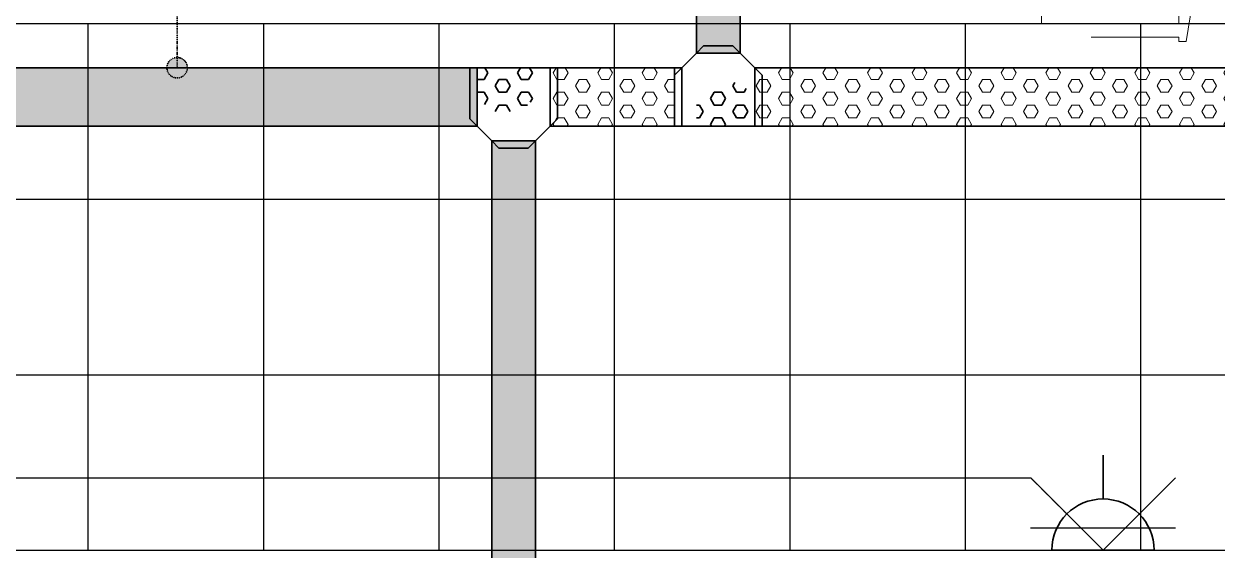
# Model space of a CAD drawing. Extents: x -12260 to 57327, y -29287 to 19916.
# Drawn here: x 42876 to 46957, y -2710 to -910 of the extents above; entities that cross this region are included whole.
import ezdxf
from ezdxf.enums import TextEntityAlignment as Align

# ---------------------------------------------------------------- set-up
doc = ezdxf.new("R2010")
doc.units = 0
doc.header["$LTSCALE"] = 0.25
doc.linetypes.add('DASHDOT', pattern=[25.4, 12.7, -6.35, 0, -6.35])
doc.linetypes.add('HIDDEN', pattern=[9.525, 6.35, -3.175])
for name, color, linetype, lineweight in [('01-First Floor-FUR$0$Cabin', 7, 'Continuous', 5), ('01-First Floor-FUR$0$Structure', 251, 'Continuous', 5), ('01-First Floor-FUR$0$Walls', 251, 'Continuous', 5), ('E-LITE-CLNG-CNDT', 6, 'DASHDOT', 35), ('E-LITE-EXIT-NUMB', 6, 'Continuous', 25), ('E-POWR-CLNG-CNDT', 6, 'DASHDOT', 35), ('E-POWR-FLOR-CNDT', 6, 'HIDDEN', 25), ('E-POWR-WALL @ 100', 4, 'Continuous', 35), ('T-CABL-TRAY', 60, 'Continuous', 35)]:
    doc.layers.add(name, color=color, linetype=linetype, lineweight=lineweight)
doc.layers.add('01-First Floor-FUR$0$FALSE CEILING', color=251, linetype='Continuous')
doc.styles.add('DC_SIMPLEX', font='SIMPLEX.shx', dxfattribs={"width": 0.7})

# ---------------------------------------------------------------- blocks, each defined once
blk = doc.blocks.new('01-First Floor-FUR')
at = {"layer": '01-First Floor-FUR$0$Cabin'}
blk.add_lwpolyline([(46826, -685), (46826, -685), (46826, -660), (46901, -660), (46851, -970), (46826, -970), (46826, -955), (46526, -955)], dxfattribs=at)
at = {"layer": '01-First Floor-FUR$0$FALSE CEILING', "linetype": 'Continuous'}
for p, q in [((43096.4, -2710), (43096.4, -910)), ((43696.4, -2710), (43696.4, -910)), ((44296.4, -2710), (44296.4, -910)), ((44896.4, -2710), (44896.4, -910)), ((45496.4, -2710), (45496.4, -910)), ((46096.4, -2710), (46096.4, -910)), ((46696.4, -2710), (46696.4, -910)), ((8296.4, -1510), (48976, -1510)), ((8296.4, -2110), (48976, -2110))]:
    blk.add_line(p, q, dxfattribs=at)
at = {"layer": '01-First Floor-FUR$0$FALSE CEILING'}
blk.add_lwpolyline([(48976, -910), (8296.4, -910), (8296.4, -2710), (48976, -2710), (48976, -910)], dxfattribs=at)
at = {"layer": '01-First Floor-FUR$0$Structure'}
blk.add_lwpolyline([(48981, 1640), (48981, 2315), (46581, 2315), (46581, -685), (46826, -685), (46826, -910), (46356, -910), (46356, 2540), (49206, 2540), (49206, -910), (48176, -910)], dxfattribs=at)
at = {"layer": '01-First Floor-FUR$0$Walls'}
blk.add_line((44676, -2710), (49206, -2710), dxfattribs=at)
blk = doc.blocks.new('*U34')
blk.add_line((1.75, 0), (3.25, 0))
blk.add_lwpolyline([(0, -1.75, 1), (0, 1.75)], format="xyb", close=True)
at = {"layer": 'Defpoints'}
for p, q in [((2.475, 2.474), (0, 0)), ((0.759, 2.475), (0.758, -2.475)), ((2.474, -2.475), (0, 0))]:
    blk.add_line(p, q, dxfattribs=at)
at = {"layer": 'E-LITE-EXIT-NUMB', "style": 'DC_SIMPLEX', "width": 0.7, "flags": 8}
blk.add_attdef('TYPE', text='', height=2, rotation=360, dxfattribs=at).set_placement((-2.682, 5.238), align=Align.RIGHT)
blk.add_attdef('CIRCUIT', (2.682, 5.238), '', height=2, rotation=360, dxfattribs=at)
blk = doc.blocks.new('*U52')
at = {"lineweight": 0}
h = blk.add_hatch(dxfattribs=at)
h.set_pattern_fill('HEX', color=253, scale=8, angle=270, style=0)
h.set_pattern_definition([(270, (1e-10, -7838.563), (43.9941, 8e-13), [25.4, -50.8]), (30, (1e-10, -7838.563), (-21.99705, 38.1), [25.4, -50.8]), (330, (1e-10, -7863.963), (21.99705, 38.1), [25.4, -50.8])])
h.paths.add_polyline_path([(0, 0), (-200, 0), (-200, -9550), (0, -9550)])
at = {"color": 0}
for p, q in [((0, 0), (0, -9550)), ((-200, 0), (-200, -9550)), ((0, -9550), (-200, -9550))]:
    blk.add_line(p, q, dxfattribs=at)
blk = doc.blocks.new('*U46')
h = blk.add_hatch()
h.set_pattern_fill('HEX', color=253, scale=8, angle=-90, style=0)
h.paths.add_polyline_path([(0, -200), (0, 0), (-100, 0), (-150, -50), (-150, -150), (-100, -200)])
at = {"color": 0}
for p, q in [((-200, 0), (-200, 50)), ((0, 0), (0, 50)), ((-250, -50), (-200, 0)), ((0, 0), (0, -250)), ((-250, -50), (-300, -50)), ((-250, -200), (-300, -200)), ((-250, -200), (-200, -250)), ((-200, -250), (-200, -300)), ((0, -250), (0, -300))]:
    blk.add_line(p, q, dxfattribs=at)
at = {"color": 253}
for p, q in [((-200, 0), (-175, 25)), ((-200, 0), (0, 0)), ((-175, 25), (0, 25)), ((-250, -50), (-275, -75)), ((-275, -75), (-275, -175)), ((-250, -50), (-250, -200)), ((-250, -200), (-275, -175)), ((-200, -250), (0, -250)), ((-200, -250), (-175, -275)), ((-175, -275), (0, -275))]:
    blk.add_line(p, q, dxfattribs=at)
blk = doc.blocks.new('*U53')
at = {"lineweight": 0}
h = blk.add_hatch(dxfattribs=at)
h.set_pattern_fill('HEX', color=253, scale=8, angle=180, style=0)
h.set_pattern_definition([(180, (-23193.732, -3e-10), (6e-13, -43.99409), [25.4, -50.8]), (300, (-23193.732, -3e-10), (38.1, 21.997045), [25.4, -50.8]), (240, (-23219.132, -3e-10), (38.1, -21.997045), [25.4, -50.8])])
h.paths.add_polyline_path([(-11046.9, 150), (-11046.9, 0), (0, 0), (0, 150)])
at = {"color": 0}
for p, q in [((0, 150), (-11046.9, 150)), ((-11046.9, 0), (-11046.9, 150)), ((0, 0), (-11046.9, 0))]:
    blk.add_line(p, q, dxfattribs=at)
blk = doc.blocks.new('*U49')
at = {"lineweight": 0}
h = blk.add_hatch(dxfattribs=at)
h.set_pattern_fill('HEX', color=253, scale=8, angle=180, style=0)
h.set_pattern_definition([(180, (-15514.8, -2e-10), (6e-13, -43.99409), [25.4, -50.8]), (300, (-15514.8, -2e-10), (38.1, 21.99705), [25.4, -50.8]), (240, (-15540.2, -2e-10), (38.1, -21.99705), [25.4, -50.8])])
h.paths.add_polyline_path([(-9497.1, 150), (-9497.1, 0), (0, 0), (0, 150)])
at = {"color": 0}
for p, q in [((0, 150), (-9497.1, 150)), ((0, 0), (0, 150)), ((0, 0), (-9497.1, 0))]:
    blk.add_line(p, q, dxfattribs=at)
blk = doc.blocks.new('*U47')
h = blk.add_hatch()
h.set_pattern_fill('HEX', color=253, scale=8, angle=-90, style=0)
h.paths.add_polyline_path([(0, -200), (0, 0), (-100, 0), (-150, -50), (-150, -150), (-100, -200)])
at = {"color": 0}
for p, q in [((-200, 0), (-200, 50)), ((0, 0), (0, 50)), ((-250, -50), (-200, 0)), ((0, 0), (0, -250)), ((-250, -50), (-300, -50)), ((-250, -200), (-300, -200)), ((-250, -200), (-200, -250)), ((-200, -250), (-200, -300)), ((0, -250), (0, -300))]:
    blk.add_line(p, q, dxfattribs=at)
at = {"color": 253}
for p, q in [((-200, 0), (-175, 25)), ((-200, 0), (0, 0)), ((-175, 25), (0, 25)), ((-250, -50), (-275, -75)), ((-275, -75), (-275, -175)), ((-250, -50), (-250, -200)), ((-250, -200), (-275, -175)), ((-200, -250), (0, -250)), ((-200, -250), (-175, -275)), ((-175, -275), (0, -275))]:
    blk.add_line(p, q, dxfattribs=at)
blk = doc.blocks.new('*U51')
at = {"lineweight": 0}
h = blk.add_hatch(dxfattribs=at)
h.set_pattern_fill('HEX', color=253, scale=8, angle=270, style=0)
h.set_pattern_definition([(270, (3e-10, -18521.62), (43.99409, 8e-13), [25.4, -50.8]), (30, (3e-10, -18521.62), (-21.99705, 38.1), [25.4, -50.8]), (330, (3e-10, -18547.02), (21.99705, 38.1), [25.4, -50.8])])
h.paths.add_polyline_path([(-200, -425), (0, -425), (0, 0), (-200, 0)])
at = {"color": 0}
for p, q in [((0, 0), (-200, 0)), ((0, 0), (0, -425)), ((-200, 0), (-200, -425)), ((0, -425), (-200, -425))]:
    blk.add_line(p, q, dxfattribs=at)
blk = doc.blocks.new('*U50')
at = {"lineweight": 0}
h = blk.add_hatch(dxfattribs=at)
h.set_pattern_fill('HEX', color=253, scale=8, angle=270, style=0)
h.set_pattern_definition([(270, (3e-10, -15446.62), (43.99409, 8e-13), [25.4, -50.8]), (30, (3e-10, -15446.62), (-21.99705, 38.1), [25.4, -50.8]), (330, (3e-10, -15472.02), (21.99705, 38.1), [25.4, -50.8])])
h.paths.add_polyline_path([(-200, -1816.7), (0, -1816.7), (0, 0), (-200, 0)])
at = {"color": 0}
for p, q in [((0, 0), (-200, 0)), ((0, 0), (0, -1816.7)), ((-200, 0), (-200, -1816.7)), ((0, -1816.7), (-200, -1816.7))]:
    blk.add_line(p, q, dxfattribs=at)
blk = doc.blocks.new('A$Cd86d5af4')
at = {"layer": 'T-CABL-TRAY', "linetype": 'Continuous'}
for name, p, rotation in [('*U49', (-2465, -1736), 270), ('*U47', (-2265, -1986, 0), 270), ('*U46', (-3215, -1786, 0), 90), ('*U51', (-2540, -1986), 270), ('*U53', (-3165, -13082.9), 270)]:
    blk.add_blockref(name, p, dxfattribs=dict(at, rotation=rotation))
at = {"layer": 'T-CABL-TRAY', "linetype": 'Continuous', "xscale": -1.000000000000001, "rotation": 90}
for name, p in [('*U52', (-12765, -1986)), ('*U50', (-2265, -1986))]:
    blk.add_blockref(name, p, dxfattribs=at)

msp = doc.modelspace()

# ---------------------------------------------------------------- hatches: boundary and pattern name
at = {"layer": 'E-POWR-CLNG-CNDT'}
h = msp.add_hatch(color=256, dxfattribs=at)
h.dxf.hatch_style = 1
h.paths.add_polyline_path([(43365.2, -1060, 1), (43435.2, -1060, 1)])

# ---------------------------------------------------------------- linework, layer by layer
at = {"layer": 'E-POWR-CLNG-CNDT', "elevation": -0.1}
msp.add_lwpolyline([(43529.5, 782.5), (43529.5, 588.3), (43416.4, 414.9, 0.145488), (43400.2, 360.3), (43400.2, -1060)], format="xyb", dxfattribs=at)
at = {"layer": 'E-POWR-CLNG-CNDT'}
msp.add_circle((43400.2, -1060, -0.1), 35, dxfattribs=at)
at = {"layer": 'E-POWR-FLOR-CNDT'}
msp.add_lwpolyline([(36690.7, -2586.3), (36814.5, -2462.6), (46319.5, -2462.5), (46443.2, -2586.2)], dxfattribs=at)

# ---------------------------------------------------------------- block references
at = {"layer": 'E-LITE-CLNG-CNDT'}
msp.add_blockref('01-First Floor-FUR', (0, 0), dxfattribs=at)
at = {"layer": 'E-POWR-FLOR-CNDT'}
msp.add_blockref('A$Cd86d5af4', (47641, 726), dxfattribs=at)
at = {"layer": 'E-POWR-WALL @ 100', "xscale": 100, "yscale": 100, "zscale": 100, "rotation": 90.00000000000001}
msp.add_blockref('*U34', (46566.9, -2710), dxfattribs=at)

doc.saveas('drawing.dxf')
